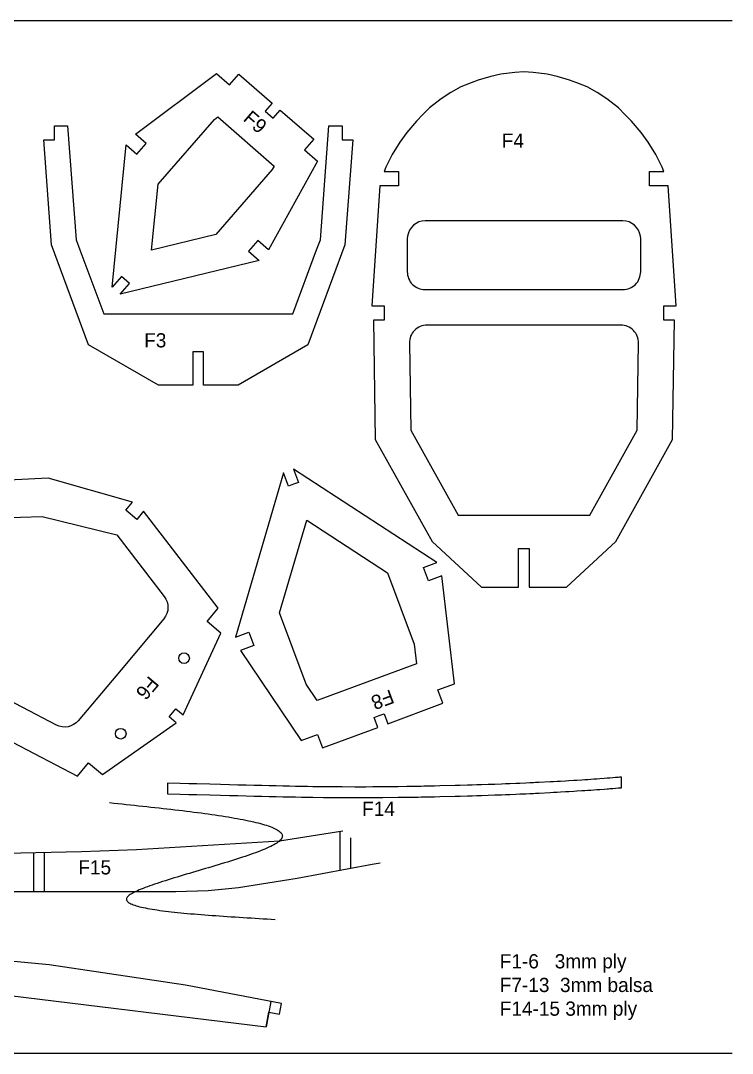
# Model space of a CAD drawing. Extents: x 177 to 1892, y 150 to 1101.
# Drawn here: x 1258.3 to 1458.6, y 810.6 to 1101.3 of the extents above; entities that cross this region are included whole.
import ezdxf

# ---------------------------------------------------------------- set-up
doc = ezdxf.new("R2010")
doc.units = 0
doc.layers.add('SÄLJ', color=7, linetype='CONTINUOUS')

# ---------------------------------------------------------------- blocks, each defined once
blk = doc.blocks.new('*U7')
at = {"layer": 'SÄLJ', "color": 253}
blk.add_text('F3', height=4, rotation=360, dxfattribs=at).set_placement((1293.09, 1009.28))
blk = doc.blocks.new('*U8')
at = {"layer": 'SÄLJ', "color": 253}
blk.add_text('F4', height=4, rotation=360, dxfattribs=at).set_placement((1393.72, 1065.48))
blk = doc.blocks.new('*U10')
at = {"layer": 'SÄLJ', "color": 253}
blk.add_text('F6', height=4, rotation=230.0182, dxfattribs=at).set_placement((1294.49, 917.06))
blk = doc.blocks.new('*U12')
at = {"layer": 'SÄLJ', "color": 253}
blk.add_text('F8', height=4, rotation=200.2988, dxfattribs=at).set_placement((1362.41, 913.07))
blk = doc.blocks.new('*U13')
at = {"layer": 'SÄLJ', "color": 253}
blk.add_text('F9', height=4, rotation=318.9835, dxfattribs=at).set_placement((1320.68, 1073.29))
blk = doc.blocks.new('*U20')
at = {"layer": 'SÄLJ', "color": 253}
blk.add_text('F14', height=4, rotation=360, dxfattribs=at).set_placement((1354.42, 877.42))
blk = doc.blocks.new('*U21')
at = {"layer": 'SÄLJ', "color": 253}
for s, p in [('F1-6   3mm ply', (1393.15, 834.48)), ('F7-13  3mm balsa', (1393.15, 827.82)), ('F14-15 3mm ply', (1393.15, 821.15))]:
    blk.add_text(s, height=4, rotation=360, dxfattribs=at).set_placement(p)
blk = doc.blocks.new('*U57')
at = {"layer": 'SÄLJ', "color": 253}
blk.add_text('F15', height=4, rotation=360, dxfattribs=at).set_placement((1274.56, 860.92))

msp = doc.modelspace()

# ---------------------------------------------------------------- linework, layer by layer
at = {"layer": 'SÄLJ', "color": 253}
for p, q in [((1348.14, 873), (1348.14, 862.12)), ((1351.14, 871.26), (1351.14, 862.67)), ((1261.97, 867), (1261.97, 856.13)), ((1264.97, 867.06), (1264.97, 856.13)), ((1328.74, 825.14), (1327.39, 818.04))]:
    msp.add_line(p, q, dxfattribs=at)
at = {"layer": 'SÄLJ', "color": 3}
for points in [[(1044.78, 1101.26), (1458.58, 1101.26)], [(1458.58, 810.56), (1044.78, 810.56)]]:
    msp.add_lwpolyline(points, dxfattribs=at)
at = {"layer": 'SÄLJ'}
for points in [[(1319.71, 1086.24), (1329.14, 1078.05), (1327.17, 1075.78), (1329.43, 1073.81), (1331.4, 1076.08), (1340.82, 1067.88), (1338.2, 1064.86), (1341.86, 1061.68), (1328.06, 1036.76), (1325.04, 1039.39), (1322.41, 1036.37), (1325.43, 1033.75), (1286.31, 1024.24), (1288.94, 1027.26), (1286.67, 1029.23), (1284.05, 1026.21), (1288.04, 1066.27), (1291.06, 1063.64), (1293.69, 1066.66), (1290.67, 1069.29), (1313.43, 1086.41), (1317.09, 1083.22)], [(1359.36, 1054.76), (1357.12, 1020.98), (1360.61, 1020.98), (1360.61, 1016.98), (1357.61, 1016.98), (1358.12, 983.33), (1374.12, 954.64), (1387.96, 941.8), (1398.46, 941.8), (1398.46, 952.7), (1399.96, 952.7), (1401.46, 952.7), (1401.46, 941.8), (1411.96, 941.8), (1425.79, 954.64), (1441.79, 983.33), (1442.3, 1016.98), (1439.3, 1016.98), (1439.3, 1020.98), (1442.79, 1020.98), (1440.56, 1054.76), (1435.28, 1054.76), (1435.28, 1058.76), (1439.28, 1058.76), (1438.86, 1059.99), (1437.04, 1063.61), (1434.92, 1067.08), (1432.95, 1069.79), (1430.2, 1072.94), (1428.37, 1074.88), (1426.52, 1076.72), (1423.3, 1079.27), (1420.56, 1081.05), (1417.69, 1082.65), (1414.8, 1083.8), (1412.81, 1084.53), (1409.27, 1085.55), (1406.48, 1086.2), (1402.52, 1086.65), (1399.96, 1086.82), (1397.39, 1086.65), (1393.43, 1086.2), (1390.64, 1085.55), (1387.1, 1084.53), (1385.11, 1083.8), (1382.22, 1082.65), (1379.35, 1081.05), (1376.61, 1079.27), (1373.39, 1076.72), (1371.54, 1074.88), (1369.72, 1072.94), (1366.96, 1069.79), (1364.99, 1067.08), (1362.88, 1063.61), (1361.05, 1059.99), (1360.64, 1058.76), (1364.64, 1058.76), (1364.64, 1054.76)], [(1295.14, 1036.68), (1296.99, 1055.22), (1312.86, 1073.47), (1313.79, 1074.17), (1329.69, 1060.34), (1329.12, 1059.32), (1313.25, 1041.08)], [(1273.96, 1039.61), (1275.03, 1036.73), (1281.71, 1018.69), (1308.31, 1018.69), (1334.91, 1018.69), (1341.6, 1036.73), (1342.66, 1039.61), (1345.07, 1071.7), (1348.79, 1071.7), (1348.79, 1067.7), (1351.79, 1067.7), (1349.57, 1038.11), (1339.17, 1010.04), (1319.51, 998.65), (1309.81, 998.65), (1309.81, 1008.04), (1308.31, 1008.04), (1306.81, 1008.04), (1306.81, 998.65), (1297.11, 998.65), (1277.45, 1010.04), (1267.05, 1038.11), (1264.83, 1067.7), (1267.83, 1067.7), (1267.83, 1071.7), (1271.55, 1071.7)], [(1358.81, 902.32), (1357.77, 905.14), (1359.17, 905.66), (1360.58, 906.18), (1361.62, 903.36), (1377.14, 909.1), (1375.75, 912.85), (1380.4, 914.58), (1376.83, 944.95), (1373.08, 943.56), (1371.7, 947.31), (1375.45, 948.7), (1335.11, 975.05), (1336.49, 971.3), (1335.09, 970.77), (1333.68, 970.25), (1332.29, 974.01), (1318.81, 927.75), (1322.56, 929.14), (1323.95, 925.38), (1320.19, 924), (1337.25, 898.61), (1341.9, 900.33), (1343.29, 896.58)], [(1369.67, 920.2), (1355.7, 915.03), (1341.73, 909.87), (1338.65, 914.46), (1331.21, 934.57), (1338.82, 960.68), (1361.59, 945.8), (1369.03, 925.7)], [(1427.44, 888.32), (1427.26, 888.31), (1426.88, 888.28), (1426.49, 888.24), (1425.71, 888.18), (1424.93, 888.12), (1424.14, 888.05), (1423.74, 888.02), (1423.34, 887.99), (1422.54, 887.93), (1421.31, 887.84), (1420.48, 887.78), (1419.64, 887.72), (1418.8, 887.66), (1417.94, 887.6), (1417.07, 887.54), (1416.2, 887.49), (1414.86, 887.4), (1413.96, 887.35), (1412.58, 887.26), (1411.64, 887.21), (1410.22, 887.12), (1409.25, 887.07), (1408.28, 887.02), (1407.28, 886.96), (1404.22, 886.81), (1403.17, 886.76), (1402.64, 886.73), (1401.57, 886.68), (1400.48, 886.63), (1398.82, 886.56), (1397.69, 886.51), (1395.96, 886.44), (1394.79, 886.39), (1393.6, 886.35), (1391.78, 886.28), (1389.91, 886.21), (1388, 886.15), (1386.71, 886.11), (1385.39, 886.07), (1384.05, 886.03), (1382, 885.97), (1380.61, 885.93), (1376.29, 885.83), (1374.81, 885.8), (1374.06, 885.78), (1373.3, 885.76), (1371.77, 885.73), (1370.99, 885.72), (1370.21, 885.7), (1368.63, 885.68), (1367.02, 885.65), (1364.55, 885.61), (1360.23, 885.56), (1357.45, 885.54), (1355.48, 885.53), (1354.46, 885.53), (1352.32, 885.53), (1348.83, 885.54), (1347.58, 885.55), (1346.29, 885.56), (1343.55, 885.59), (1340.59, 885.63), (1339.03, 885.66), (1337.4, 885.68), (1335.7, 885.71), (1333.94, 885.75), (1332.11, 885.78), (1330.2, 885.83), (1328.22, 885.87), (1326.16, 885.92), (1324.02, 885.97), (1321.79, 886.02), (1319.48, 886.08), (1317.08, 886.15), (1314.53, 886.22), (1311.58, 886.3), (1307.9, 886.39), (1305.66, 886.45), (1303.18, 886.51), (1299.66, 886.59), (1299.66, 883.61), (1303.18, 883.53), (1305.66, 883.47), (1307.9, 883.41), (1311.58, 883.32), (1314.53, 883.24), (1317.08, 883.17), (1319.48, 883.1), (1321.79, 883.04), (1324.02, 882.99), (1326.16, 882.94), (1328.22, 882.89), (1330.2, 882.84), (1332.11, 882.8), (1333.94, 882.77), (1335.7, 882.73), (1337.4, 882.7), (1339.03, 882.68), (1340.59, 882.65), (1343.55, 882.61), (1346.29, 882.58), (1347.58, 882.57), (1348.83, 882.56), (1352.32, 882.55), (1354.46, 882.55), (1355.48, 882.55), (1357.45, 882.56), (1360.23, 882.58), (1364.55, 882.63), (1367.02, 882.67), (1368.63, 882.7), (1370.21, 882.72), (1370.99, 882.74), (1371.77, 882.75), (1373.3, 882.78), (1374.06, 882.8), (1374.81, 882.81), (1376.29, 882.85), (1380.61, 882.95), (1382, 882.99), (1384.05, 883.05), (1385.39, 883.09), (1386.71, 883.13), (1388, 883.17), (1389.91, 883.23), (1391.78, 883.3), (1393.6, 883.36), (1394.79, 883.41), (1395.96, 883.46), (1397.69, 883.53), (1398.82, 883.58), (1400.48, 883.65), (1401.57, 883.7), (1402.64, 883.75), (1403.17, 883.78), (1404.22, 883.83), (1407.28, 883.98), (1408.28, 884.04), (1409.25, 884.09), (1410.22, 884.14), (1411.64, 884.23), (1412.58, 884.28), (1413.96, 884.37), (1414.86, 884.42), (1416.2, 884.51), (1417.07, 884.56), (1417.94, 884.62), (1418.8, 884.68), (1419.64, 884.74), (1420.48, 884.8), (1421.31, 884.86), (1422.54, 884.95), (1423.34, 885.01), (1423.74, 885.04), (1424.14, 885.07), (1424.93, 885.14), (1425.71, 885.2), (1426.49, 885.26), (1426.88, 885.3), (1427.26, 885.33), (1427.44, 885.34)]]:
    msp.add_lwpolyline(points, close=True, dxfattribs=at)
msp.add_lwpolyline([(1432.7, 1040.6, 0.374716), (1427.75, 1044.92), (1372.17, 1044.92, 0.374716), (1367.21, 1040.6), (1367.12, 1039.92), (1367.12, 1030.56, 0.414214), (1372.12, 1025.56), (1399.96, 1025.56), (1427.79, 1025.56, 0.414214), (1432.79, 1030.56), (1432.79, 1039.92), (1432.7, 1040.6)], format="xyb", dxfattribs=at)
for points in [[(1418.47, 962.04), (1431.83, 986), (1432.2, 1010.49, 0.418642), (1427.2, 1015.56), (1399.96, 1015.56), (1372.71, 1015.56, 0.418642), (1367.71, 1010.49), (1368.08, 986), (1381.44, 962.04)], [(1248.99, 913.1), (1240.25, 932.88), (1237.63, 951.09), (1241.82, 956.09), (1246.01, 961.09), (1264.4, 961.68), (1285.4, 956.53), (1298.75, 939.18, -0.351971), (1298.62, 932.91), (1286.58, 918.56), (1274.54, 904.2, -0.351971), (1268.4, 902.98)]]:
    msp.add_lwpolyline(points, format="xyb", close=True, dxfattribs=at)
for points in [[(1243.76, 904.55), (1274.31, 888.62), (1277.44, 892.35), (1281.34, 889.09), (1302.09, 903.59), (1300.09, 905.27), (1301.05, 906.42), (1302.02, 907.57), (1304.02, 905.89), (1314.68, 928.86), (1310.79, 932.12), (1313.92, 935.86), (1292.91, 963.16), (1290.98, 960.86), (1287.92, 963.43), (1289.85, 965.73), (1266.1, 972.49), (1226.99, 970.49)], [(1348.95, 873.12), (1331.16, 870.32), (1290.96, 867.88), (1275.45, 867.29), (1202.67, 865.71)], [(1218.39, 856.13), (1301.97, 856.13), (1311.11, 856.44), (1319.63, 857.21), (1336.17, 859.91), (1357.25, 863.79), (1359.45, 864.19)], [(1059.69, 837.62), (1094.59, 830.97), (1103.63, 829.58), (1112.14, 828.73), (1128.9, 828.3), (1150.33, 828.17), (1176.02, 827.96), (1198.09, 827.61), (1230.28, 826.76), (1255.3, 826.81), (1327.39, 818.04), (1328.18, 822.17), (1331.13, 821.61), (1331.69, 824.58), (1304.69, 829.72), (1266.36, 835.48), (1244.45, 837.52), (1222.92, 837.9), (1187.31, 837.5), (1125.92, 839.46), (1085.97, 844.58), (1070.63, 846.9), (1049.37, 850.47)]]:
    msp.add_lwpolyline(points, dxfattribs=at)
at = {"layer": 'SÄLJ', "color": 7}
msp.add_polyline3d([(1283.34, 881.15, 0), (1284.51, 881.02, 0), (1285.69, 880.9, 0), (1286.86, 880.78, 0), (1288.03, 880.65, 0), (1289.2, 880.53, 0), (1290.37, 880.4, 0), (1291.53, 880.28, 0), (1292.69, 880.15, 0), (1293.84, 880.03, 0), (1294.99, 879.9, 0), (1296.13, 879.78, 0), (1297.27, 879.65, 0), (1298.39, 879.52, 0), (1299.51, 879.4, 0), (1300.62, 879.27, 0), (1301.73, 879.14, 0), (1302.82, 879.01, 0), (1303.9, 878.88, 0), (1304.97, 878.75, 0), (1306.03, 878.62, 0), (1307.08, 878.49, 0), (1308.11, 878.35, 0), (1309.13, 878.22, 0), (1310.14, 878.08, 0), (1311.13, 877.95, 0), (1312.11, 877.81, 0), (1313.07, 877.67, 0), (1314.01, 877.53, 0), (1314.94, 877.39, 0), (1315.85, 877.24, 0), (1316.74, 877.1, 0), (1317.62, 876.96, 0), (1318.47, 876.81, 0), (1319.3, 876.66, 0), (1320.12, 876.51, 0), (1320.91, 876.36, 0), (1321.68, 876.21, 0), (1322.42, 876.05, 0), (1323.14, 875.9, 0), (1323.84, 875.74, 0), (1324.52, 875.58, 0), (1325.17, 875.42, 0), (1325.79, 875.25, 0), (1326.39, 875.09, 0), (1326.96, 874.92, 0), (1327.51, 874.75, 0), (1328.02, 874.58, 0), (1328.51, 874.41, 0), (1328.97, 874.23, 0), (1329.4, 874.06, 0), (1329.79, 873.88, 0), (1330.16, 873.7, 0), (1330.5, 873.51, 0), (1330.8, 873.33, 0), (1331.07, 873.14, 0), (1331.3, 872.95, 0), (1331.51, 872.75, 0), (1331.67, 872.55, 0), (1331.8, 872.36, 0), (1331.9, 872.15, 0), (1331.96, 871.95, 0), (1331.98, 871.75, 0), (1331.96, 871.53, 0), (1331.91, 871.32, 0), (1331.82, 871.11, 0), (1331.68, 870.89, 0), (1331.51, 870.67, 0), (1331.3, 870.45, 0), (1331.04, 870.22, 0), (1330.74, 869.99, 0), (1330.41, 869.76, 0), (1330.03, 869.52, 0), (1329.62, 869.28, 0), (1329.17, 869.04, 0), (1328.69, 868.8, 0), (1328.17, 868.56, 0), (1327.63, 868.31, 0), (1327.05, 868.06, 0), (1326.44, 867.81, 0), (1325.81, 867.56, 0), (1325.15, 867.3, 0), (1324.46, 867.05, 0), (1323.75, 866.79, 0), (1323.02, 866.53, 0), (1322.27, 866.27, 0), (1321.5, 866.01, 0), (1320.71, 865.74, 0), (1319.9, 865.48, 0), (1319.08, 865.22, 0), (1318.25, 864.95, 0), (1317.4, 864.69, 0), (1316.54, 864.42, 0), (1315.67, 864.15, 0), (1314.79, 863.89, 0), (1313.91, 863.62, 0), (1313.01, 863.35, 0), (1312.12, 863.09, 0), (1311.22, 862.82, 0), (1310.32, 862.55, 0), (1309.42, 862.29, 0), (1308.52, 862.02, 0), (1307.62, 861.76, 0), (1306.72, 861.49, 0), (1305.83, 861.23, 0), (1304.95, 860.97, 0), (1304.08, 860.71, 0), (1303.21, 860.45, 0), (1302.35, 860.19, 0), (1301.51, 859.93, 0), (1300.68, 859.67, 0), (1299.86, 859.42, 0), (1299.06, 859.17, 0), (1298.28, 858.92, 0), (1297.51, 858.67, 0), (1296.77, 858.42, 0), (1296.04, 858.18, 0), (1295.34, 857.94, 0), (1294.66, 857.7, 0), (1294.01, 857.46, 0), (1293.39, 857.23, 0), (1292.79, 857, 0), (1292.22, 856.77, 0), (1291.68, 856.55, 0), (1291.18, 856.32, 0), (1290.71, 856.11, 0), (1290.27, 855.89, 0), (1289.87, 855.68, 0), (1289.51, 855.47, 0), (1289.18, 855.26, 0), (1288.9, 855.06, 0), (1288.66, 854.87, 0), (1288.46, 854.67, 0), (1288.3, 854.49, 0), (1288.19, 854.3, 0), (1288.13, 854.12, 0), (1288.1, 853.94, 0), (1288.12, 853.77, 0), (1288.18, 853.6, 0), (1288.27, 853.44, 0), (1288.41, 853.27, 0), (1288.59, 853.12, 0), (1288.8, 852.96, 0), (1289.05, 852.81, 0), (1289.34, 852.66, 0), (1289.67, 852.52, 0), (1290.02, 852.38, 0), (1290.42, 852.24, 0), (1290.84, 852.11, 0), (1291.3, 851.98, 0), (1291.79, 851.85, 0), (1292.31, 851.72, 0), (1292.87, 851.6, 0), (1293.45, 851.48, 0), (1294.06, 851.36, 0), (1294.7, 851.25, 0), (1295.36, 851.13, 0), (1296.06, 851.02, 0), (1296.78, 850.92, 0), (1297.52, 850.81, 0), (1298.29, 850.71, 0), (1299.08, 850.61, 0), (1299.89, 850.51, 0), (1300.73, 850.41, 0), (1301.59, 850.32, 0), (1302.46, 850.23, 0), (1303.36, 850.14, 0), (1304.28, 850.05, 0), (1305.21, 849.96, 0), (1306.16, 849.88, 0), (1307.13, 849.79, 0), (1308.12, 849.71, 0), (1309.12, 849.63, 0), (1310.13, 849.55, 0), (1311.16, 849.47, 0), (1312.2, 849.39, 0), (1313.25, 849.32, 0), (1314.32, 849.24, 0), (1315.39, 849.17, 0), (1316.48, 849.1, 0), (1317.57, 849.02, 0), (1318.68, 848.95, 0), (1319.79, 848.88, 0), (1320.9, 848.81, 0), (1322.03, 848.74, 0), (1323.16, 848.67, 0), (1324.29, 848.6, 0), (1325.42, 848.54, 0), (1326.56, 848.47, 0), (1327.71, 848.4, 0), (1328.85, 848.33, 0), (1329.99, 848.26, 0)], dxfattribs=at)
at = {"layer": 'SÄLJ'}
for centre in [(1304.3, 921.79), (1286.49, 900.54)]:
    msp.add_circle(centre, 1.5, dxfattribs=at)

# ---------------------------------------------------------------- block references
at = {"layer": 'SÄLJ', "color": 3}
for name in ['*U13', '*U8', '*U7', '*U10', '*U12', '*U20', '*U57', '*U21']:
    msp.add_blockref(name, (0, 0), dxfattribs=at)

doc.saveas('drawing.dxf')
